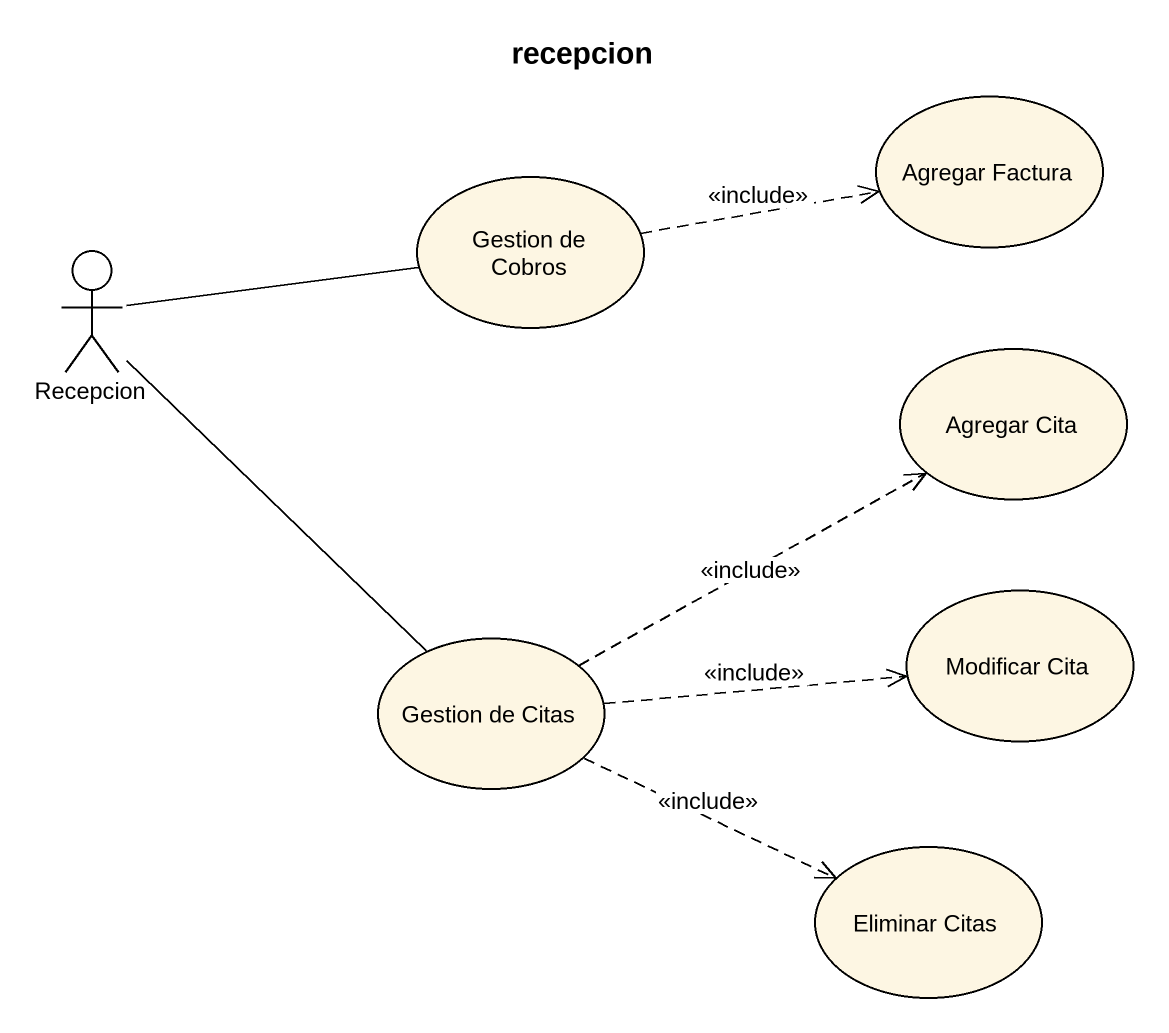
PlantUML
@startuml
title recepcion
usecase "Agregar Factura" as Agregar_Factura
usecase "Gestion de Cobros" as Gestion_de_Cobros
actor Recepcion
usecase "Agregar Cita" as Agregar_Cita
usecase "Modificar Cita" as Modificar_Cita
usecase "Gestion de Citas" as Gestion_de_Citas
usecase "Eliminar Citas" as Eliminar_Citas
Gestion_de_Cobros .right.> Agregar_Factura : <<include>>
Recepcion -right- Gestion_de_Cobros
Recepcion -- Gestion_de_Citas
Gestion_de_Citas .right.> Agregar_Cita : <<include>>
Gestion_de_Citas .right.> Modificar_Cita : <<include>>
Gestion_de_Citas .right.> Eliminar_Citas : <<include>>
@enduml
